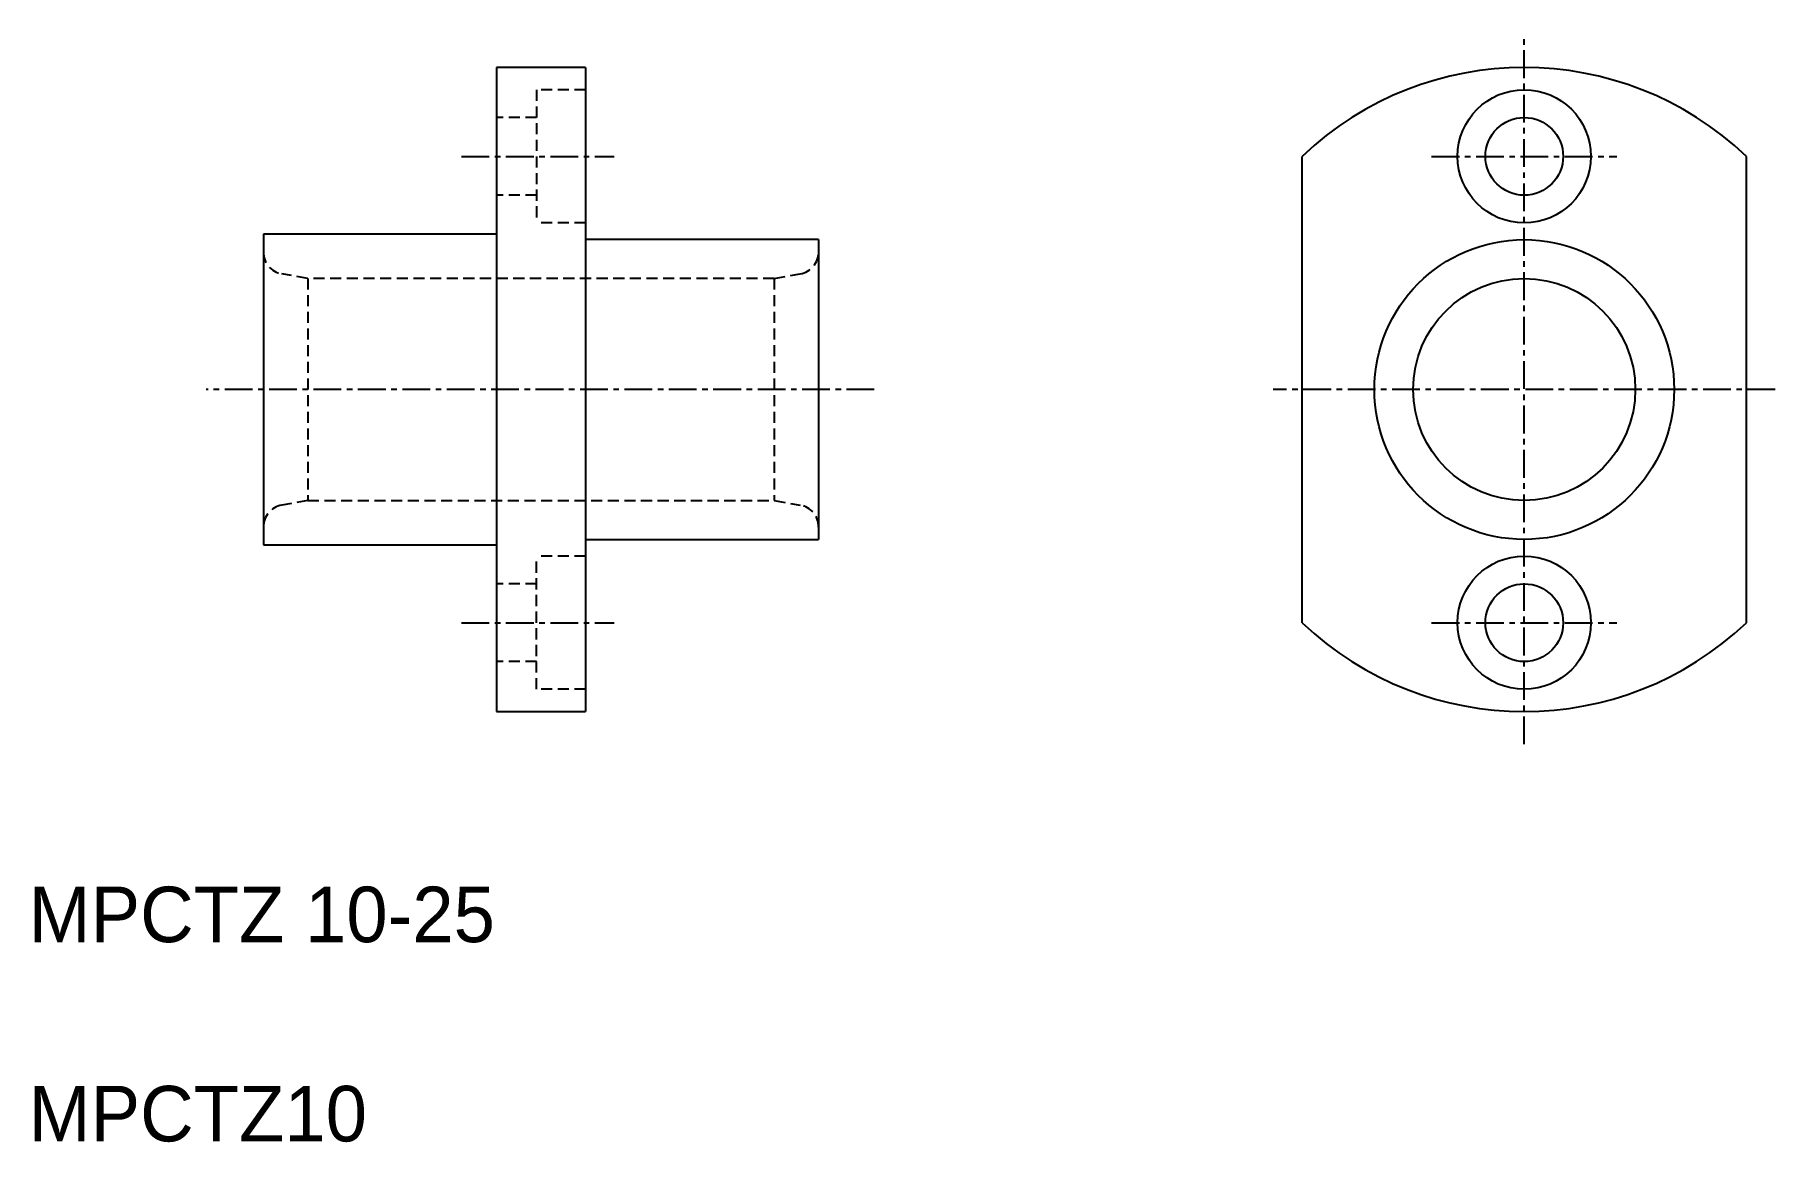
# Model space of a CAD drawing. Extents: x 42.3 to 120.7, y 55.7 to 105.6.
import ezdxf

# ---------------------------------------------------------------- set-up
doc = ezdxf.new("R2010")
doc.units = 0
doc.linetypes.add('CENTER', pattern=[2, 1.25, -0.25, 0.25, -0.25])
doc.linetypes.add('DASHED', pattern=[0.75, 0.5, -0.25])
doc.layers.get('0').update_dxf_attribs({"linetype": 'CONTINUOUS'})
doc.layers.add('CENTER', color=1, linetype='CENTER')

msp = doc.modelspace()

# ---------------------------------------------------------------- linework, layer by layer
at = {"color": 7, "linetype": 'CONTINUOUS'}
for p, q in [((63.12, 104.109), (63.12, 75.109)), ((67.12, 104.109), (63.12, 104.109)), ((67.12, 104.109), (67.12, 75.109)), ((99.391, 79.109), (99.391, 100.109)), ((119.391, 79.109), (119.391, 100.109)), ((63.12, 96.609), (52.62, 96.609)), ((52.62, 96.609), (52.62, 82.609)), ((77.62, 96.359), (67.12, 96.359)), ((77.62, 96.359), (77.62, 82.859)), ((52.62, 82.609), (63.12, 82.609)), ((67.12, 82.859), (77.62, 82.859)), ((63.12, 75.109), (67.12, 75.109))]:
    msp.add_line(p, q, dxfattribs=at)
at = {"color": 3, "linetype": 'DASHED'}
for p, q in [((64.92, 103.109), (64.92, 97.109)), ((67.12, 103.109), (64.92, 103.109)), ((64.92, 101.859), (63.12, 101.859)), ((64.92, 98.359), (63.12, 98.359)), ((67.12, 97.109), (64.92, 97.109)), ((54.62, 94.609), (53.446, 94.816)), ((75.62, 94.609), (54.62, 94.609)), ((54.62, 94.609), (54.62, 84.609)), ((75.62, 94.609), (76.793, 94.816)), ((75.62, 94.609), (75.62, 84.609)), ((54.62, 84.609), (53.446, 84.402)), ((54.62, 84.609), (75.62, 84.609)), ((75.62, 84.609), (76.793, 84.402)), ((64.92, 76.109), (64.92, 82.109)), ((67.12, 82.109), (64.92, 82.109)), ((64.92, 80.859), (63.12, 80.859)), ((64.92, 77.359), (63.12, 77.359)), ((67.12, 76.109), (64.92, 76.109))]:
    msp.add_line(p, q, dxfattribs=at)
at = {"color": 7, "linetype": 'CONTINUOUS'}
for centre, radius in [((109.391, 100.109), 3), ((109.391, 100.109), 1.75), ((109.391, 89.609), 6.75), ((109.391, 89.609), 5), ((109.391, 79.109), 3), ((109.391, 79.109), 1.75)]:
    msp.add_circle(centre, radius, dxfattribs=at)
for start, end in [(46.39718, 133.60282), (226.39718, 313.60282)]:
    msp.add_arc((109.391, 89.609), 14.5, start, end, dxfattribs=at)
at = {"color": 3, "linetype": 'DASHED'}
for centre, start, end in [((53.62, 95.801), 180, 260), ((76.62, 95.801), 280, 0), ((53.62, 83.417), 100, 180), ((76.62, 83.417), 0, 80)]:
    msp.add_arc(centre, 1, start, end, dxfattribs=at)
at = {"layer": 'CENTER', "color": 1, "linetype": 'CENTER'}
for p, q in [((109.391, 73.636), (109.391, 105.582)), ((61.54, 100.109), (68.414, 100.109)), ((105.22, 100.109), (113.561, 100.109)), ((80.126, 89.609), (50.035, 89.609)), ((120.69, 89.609), (98.091, 89.609)), ((61.54, 79.109), (68.414, 79.109)), ((105.22, 79.109), (113.561, 79.109))]:
    msp.add_line(p, q, dxfattribs=at)

# ---------------------------------------------------------------- texts
at = {"color": 7, "linetype": 'CONTINUOUS'}
for s, p in [('MPCTZ 10-25', (42.051, 64.723)), ('MPCTZ10', (42.051, 55.751))]:
    msp.add_text(s, height=2.5, dxfattribs=at).set_placement(p)

doc.saveas('drawing.dxf')
